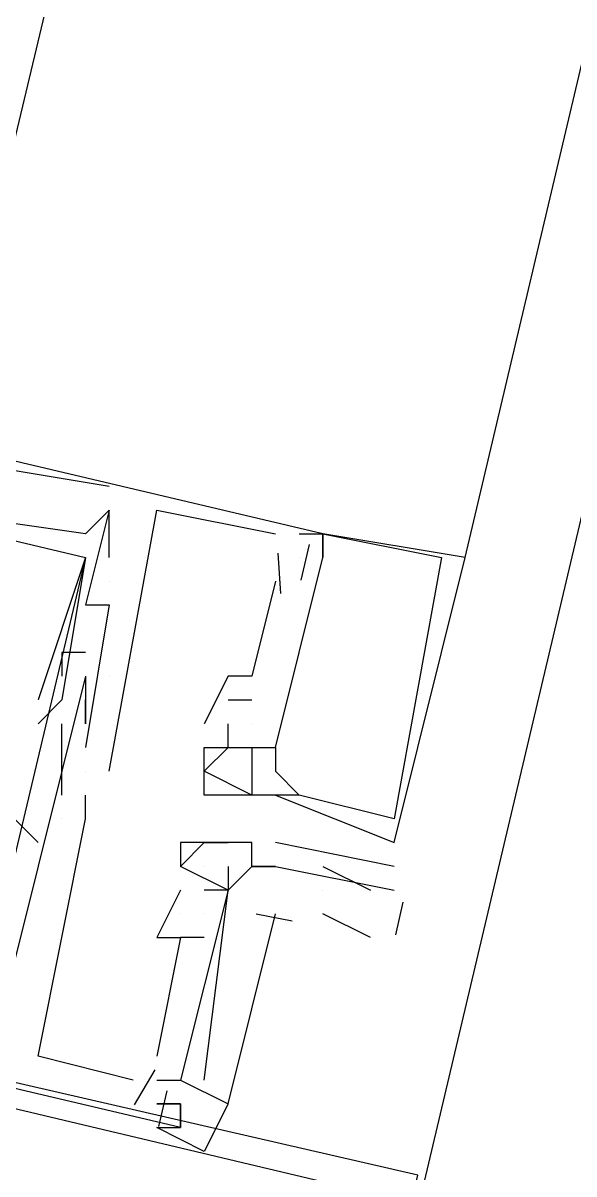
# Model space of a CAD drawing. Header units: feet. Extents: x -84 to 198, y -22 to 181.
# Drawn here: x 118.071 to 118.381, y 76.112 to 76.758 of the extents above; entities that cross this region are included whole.
import ezdxf

# ---------------------------------------------------------------- set-up
doc = ezdxf.new("R2010")
doc.units = ezdxf.units.FT
doc.layers.add('A-LINEA', color=7, linetype='CONTINUOUS')

msp = doc.modelspace()

# ---------------------------------------------------------------- linework, layer by layer
at = {"layer": 'A-LINEA'}
for p, q in [((118.32, 76.4578), (119.96, 83.3911)), ((118.32, 76.4578), (119.96, 83.3911)), ((118.12, 76.4978), (118.12, 76.4978)), ((118.12, 76.4978), (118.12, 76.4978)), ((118.12, 76.4978), (118.12, 76.4978)), ((118.12, 76.4978), (118.12, 76.4978)), ((118.12, 76.4978), (118.12, 76.4978)), ((118.12, 76.4978), (118.12, 76.4978)), ((118.12, 76.4978), (118.12, 76.4978)), ((118.12, 76.4978), (118.12, 76.4978)), ((118.12, 76.4978), (118.12, 76.4978)), ((118.12, 76.4978), (118.12, 76.4978)), ((118.12, 76.4978), (118.12, 76.4978)), ((118.12, 76.4978), (118.12, 76.4978)), ((118.12, 76.4578), (118.12, 76.4844)), ((118.12, 76.4844), (118.12, 76.4844)), ((118.12, 76.4844), (118.12, 76.4844)), ((118.12, 76.4578), (118.12, 76.4844)), ((118.12, 76.4844), (118.12, 76.4844)), ((118.12, 76.4844), (118.12, 76.4844)), ((118.12, 76.4578), (118.12, 76.4844)), ((118.12, 76.4844), (118.12, 76.4844)), ((118.12, 76.4844), (118.12, 76.4844)), ((118.12, 76.4578), (118.12, 76.4844)), ((118.12, 76.4844), (118.12, 76.4844)), ((118.12, 76.4844), (118.12, 76.4844)), ((118.12, 76.4578), (118.12, 76.4844)), ((118.12, 76.4844), (118.12, 76.4844)), ((118.12, 76.4844), (118.12, 76.4844)), ((118.12, 76.4578), (118.12, 76.4844)), ((118.12, 76.4844), (118.12, 76.4844)), ((118.12, 76.4844), (118.12, 76.4844)), ((118.1467, 76.4844), (118.1467, 76.4844)), ((118.1467, 76.4844), (118.1467, 76.4844)), ((118.1467, 76.4844), (118.1467, 76.4844)), ((118.1467, 76.4844), (118.1467, 76.4844)), ((118.1467, 76.4844), (118.1467, 76.4844)), ((118.1467, 76.4844), (118.1467, 76.4844)), ((118.1067, 76.4711), (118.1067, 76.4711)), ((118.1067, 76.4711), (118.1067, 76.4711)), ((118.1067, 76.4711), (118.1067, 76.4711)), ((118.1067, 76.4711), (118.1067, 76.4711)), ((118.1067, 76.4711), (118.1067, 76.4711)), ((118.1067, 76.4711), (118.1067, 76.4711)), ((118.2133, 76.4711), (118.2133, 76.4711)), ((118.2133, 76.4711), (118.2133, 76.4711)), ((118.2133, 76.4711), (118.2133, 76.4711)), ((118.2133, 76.4711), (118.2133, 76.4711)), ((118.2133, 76.4711), (118.2133, 76.4711)), ((118.2133, 76.4711), (118.2133, 76.4711)), ((118.2267, 76.4711), (118.2267, 76.4711)), ((118.2267, 76.4711), (118.2267, 76.4711)), ((118.2267, 76.4711), (118.2267, 76.4711)), ((118.2267, 76.4711), (118.2267, 76.4711)), ((118.2267, 76.4711), (118.2267, 76.4711)), ((118.2267, 76.4711), (118.2267, 76.4711)), ((118.24, 76.4711), (118.24, 76.4711)), ((118.24, 76.4711), (118.24, 76.4711)), ((118.24, 76.4711), (118.24, 76.4711)), ((118.24, 76.4711), (118.24, 76.4711)), ((118.24, 76.4711), (118.24, 76.4711)), ((118.24, 76.4711), (118.24, 76.4711)), ((118.24, 76.4711), (118.24, 76.4711)), ((118.24, 76.4711), (118.24, 76.4711)), ((118.24, 76.4711), (118.24, 76.4711)), ((118.24, 76.4711), (118.24, 76.4711)), ((118.24, 76.4711), (118.24, 76.4711)), ((118.24, 76.4711), (118.24, 76.4711)), ((118.24, 76.4711), (118.24, 76.4711)), ((118.24, 76.4711), (118.24, 76.4711)), ((118.24, 76.4711), (118.24, 76.4711)), ((118.24, 76.4711), (118.24, 76.4711)), ((118.24, 76.4711), (118.24, 76.4711)), ((118.24, 76.4711), (118.24, 76.4711)), ((118.2323, 76.4651), (118.2276, 76.445)), ((118.2323, 76.4651), (118.2276, 76.445)), ((118.2323, 76.4651), (118.2276, 76.445)), ((118.2323, 76.4651), (118.2276, 76.445)), ((118.2323, 76.4651), (118.2276, 76.445)), ((118.2323, 76.4651), (118.2276, 76.445)), ((118.1067, 76.4578), (118.04, 76.1778)), ((118.1067, 76.4578), (118.04, 76.1778)), ((118.1067, 76.4578), (118.04, 76.1778)), ((118.1067, 76.4578), (118.04, 76.1778)), ((118.1067, 76.4578), (118.04, 76.1778)), ((118.1067, 76.4578), (118.04, 76.1778)), ((118.1067, 76.4578), (118.1067, 76.4578)), ((118.1067, 76.4578), (118.1067, 76.4578)), ((118.1067, 76.4578), (118.1067, 76.4578)), ((118.1067, 76.4578), (118.1067, 76.4578)), ((118.1067, 76.4578), (118.1067, 76.4578)), ((118.1067, 76.4578), (118.1067, 76.4578)), ((118.1067, 76.4578), (118.1067, 76.4578)), ((118.1067, 76.4578), (118.1067, 76.4578)), ((118.1067, 76.4578), (118.1067, 76.4578)), ((118.1067, 76.4578), (118.1067, 76.4578)), ((118.1067, 76.4578), (118.1067, 76.4578)), ((118.1067, 76.4578), (118.1067, 76.4578)), ((118.12, 76.4578), (118.12, 76.4578)), ((118.12, 76.4578), (118.12, 76.4578)), ((118.12, 76.4578), (118.12, 76.4578)), ((118.12, 76.4578), (118.12, 76.4578)), ((118.12, 76.4578), (118.12, 76.4578)), ((118.12, 76.4578), (118.12, 76.4578)), ((118.2146, 76.4602), (118.2162, 76.4376)), ((118.2146, 76.4602), (118.2162, 76.4376)), ((118.2146, 76.4602), (118.2162, 76.4376)), ((118.2146, 76.4602), (118.2162, 76.4376)), ((118.2146, 76.4602), (118.2162, 76.4376)), ((118.2146, 76.4602), (118.2162, 76.4376)), ((118.2267, 76.4578), (118.2267, 76.4578)), ((118.2267, 76.4578), (118.2267, 76.4578)), ((118.2267, 76.4578), (118.2267, 76.4578)), ((118.2267, 76.4578), (118.2267, 76.4578)), ((118.2267, 76.4578), (118.2267, 76.4578)), ((118.2267, 76.4578), (118.2267, 76.4578)), ((118.2267, 76.4578), (118.2267, 76.4578)), ((118.2267, 76.4578), (118.2267, 76.4578)), ((118.2267, 76.4578), (118.2267, 76.4578)), ((118.2267, 76.4578), (118.2267, 76.4578)), ((118.2267, 76.4578), (118.2267, 76.4578)), ((118.2267, 76.4578), (118.2267, 76.4578)), ((118.24, 76.4578), (118.24, 76.4578)), ((118.24, 76.4578), (118.24, 76.4578)), ((118.24, 76.4578), (118.24, 76.4578)), ((118.24, 76.4578), (118.24, 76.4578)), ((118.24, 76.4578), (118.24, 76.4578)), ((118.24, 76.4578), (118.24, 76.4578)), ((118.24, 76.4578), (118.24, 76.4578)), ((118.24, 76.4578), (118.24, 76.4578)), ((118.24, 76.4578), (118.24, 76.4578)), ((118.24, 76.4578), (118.24, 76.4578)), ((118.24, 76.4578), (118.24, 76.4578)), ((118.24, 76.4578), (118.24, 76.4578)), ((118.3067, 76.4578), (118.3067, 76.4578)), ((118.3067, 76.4578), (118.3067, 76.4578)), ((118.3067, 76.4578), (118.3067, 76.4578)), ((118.3067, 76.4578), (118.3067, 76.4578)), ((118.3067, 76.4578), (118.3067, 76.4578)), ((118.3067, 76.4578), (118.3067, 76.4578)), ((118.32, 76.4578), (118.32, 76.4578)), ((118.32, 76.4578), (118.32, 76.4578)), ((118.32, 76.4578), (118.32, 76.4578)), ((118.32, 76.4578), (118.32, 76.4578)), ((118.32, 76.4578), (118.32, 76.4578)), ((118.32, 76.4578), (118.32, 76.4578)), ((118.12, 76.4444), (118.12, 76.4444)), ((118.12, 76.4444), (118.12, 76.4444)), ((118.12, 76.4444), (118.12, 76.4444)), ((118.12, 76.4444), (118.12, 76.4444)), ((118.12, 76.4444), (118.12, 76.4444)), ((118.12, 76.4444), (118.12, 76.4444)), ((118.12, 76.4444), (118.12, 76.4444)), ((118.12, 76.4444), (118.12, 76.4444)), ((118.12, 76.4444), (118.12, 76.4444)), ((118.12, 76.4444), (118.12, 76.4444)), ((118.12, 76.4444), (118.12, 76.4444)), ((118.12, 76.4444), (118.12, 76.4444)), ((118.2133, 76.4444), (118.2133, 76.4444)), ((118.2133, 76.4444), (118.2133, 76.4444)), ((118.2133, 76.4444), (118.2133, 76.4444)), ((118.2133, 76.4444), (118.2133, 76.4444)), ((118.2133, 76.4444), (118.2133, 76.4444)), ((118.2133, 76.4444), (118.2133, 76.4444)), ((118.12, 76.4311), (118.1067, 76.3511)), ((118.1067, 76.4311), (118.1067, 76.4311)), ((118.12, 76.4311), (118.1067, 76.3511)), ((118.1067, 76.4311), (118.1067, 76.4311)), ((118.12, 76.4311), (118.1067, 76.3511)), ((118.1067, 76.4311), (118.1067, 76.4311)), ((118.12, 76.4311), (118.1067, 76.3511)), ((118.1067, 76.4311), (118.1067, 76.4311)), ((118.12, 76.4311), (118.1067, 76.3511)), ((118.1067, 76.4311), (118.1067, 76.4311)), ((118.12, 76.4311), (118.1067, 76.3511)), ((118.1067, 76.4311), (118.1067, 76.4311)), ((118.12, 76.4311), (118.12, 76.4311)), ((118.12, 76.4311), (118.12, 76.4311)), ((118.12, 76.4311), (118.12, 76.4311)), ((118.12, 76.4311), (118.12, 76.4311)), ((118.12, 76.4311), (118.12, 76.4311)), ((118.12, 76.4311), (118.12, 76.4311)), ((118.12, 76.4311), (118.12, 76.4311)), ((118.12, 76.4311), (118.12, 76.4311)), ((118.12, 76.4311), (118.12, 76.4311)), ((118.12, 76.4311), (118.12, 76.4311)), ((118.12, 76.4311), (118.12, 76.4311)), ((118.12, 76.4311), (118.12, 76.4311)), ((118.0933, 76.4044), (118.0933, 76.4044)), ((118.0933, 76.4044), (118.0933, 76.4044)), ((118.0933, 76.4044), (118.0933, 76.4044)), ((118.0933, 76.4044), (118.0933, 76.4044)), ((118.0933, 76.4044), (118.0933, 76.4044)), ((118.0933, 76.4044), (118.0933, 76.4044)), ((118.1067, 76.4044), (118.1067, 76.4044)), ((118.1067, 76.4044), (118.1067, 76.4044)), ((118.1067, 76.4044), (118.1067, 76.4044)), ((118.1067, 76.4044), (118.1067, 76.4044)), ((118.1067, 76.4044), (118.1067, 76.4044)), ((118.1067, 76.4044), (118.1067, 76.4044)), ((118.0933, 76.3911), (118.0933, 76.3911)), ((118.0933, 76.3911), (118.0933, 76.3911)), ((118.0933, 76.3911), (118.0933, 76.3911)), ((118.0933, 76.3911), (118.0933, 76.3911)), ((118.0933, 76.3911), (118.0933, 76.3911)), ((118.0933, 76.3911), (118.0933, 76.3911)), ((118.1067, 76.3911), (118.1067, 76.3911)), ((118.1067, 76.3911), (118.1067, 76.3911)), ((118.1067, 76.3911), (118.1067, 76.3911)), ((118.1067, 76.3911), (118.1067, 76.3911)), ((118.1067, 76.3911), (118.1067, 76.3911)), ((118.1067, 76.3911), (118.1067, 76.3911)), ((118.1067, 76.3911), (118.1067, 76.3911)), ((118.1067, 76.3911), (118.1067, 76.3911)), ((118.1067, 76.3911), (118.1067, 76.3911)), ((118.1067, 76.3911), (118.1067, 76.3911)), ((118.1067, 76.3911), (118.1067, 76.3911)), ((118.1067, 76.3911), (118.1067, 76.3911)), ((118.1067, 76.3911), (118.1067, 76.3911)), ((118.1067, 76.3911), (118.1067, 76.3911)), ((118.1067, 76.3911), (118.1067, 76.3911)), ((118.1067, 76.3911), (118.1067, 76.3911)), ((118.1067, 76.3911), (118.1067, 76.3911)), ((118.1067, 76.3911), (118.1067, 76.3911)), ((118.12, 76.3911), (118.12, 76.3911)), ((118.12, 76.3911), (118.12, 76.3911)), ((118.12, 76.3911), (118.12, 76.3911)), ((118.12, 76.3911), (118.12, 76.3911)), ((118.12, 76.3911), (118.12, 76.3911)), ((118.12, 76.3911), (118.12, 76.3911)), ((118.12, 76.3911), (118.12, 76.3911)), ((118.12, 76.3911), (118.12, 76.3911)), ((118.12, 76.3911), (118.12, 76.3911)), ((118.12, 76.3911), (118.12, 76.3911)), ((118.12, 76.3911), (118.12, 76.3911)), ((118.12, 76.3911), (118.12, 76.3911)), ((118.1867, 76.3911), (118.1867, 76.3911)), ((118.1867, 76.3911), (118.1867, 76.3911)), ((118.1867, 76.3911), (118.1867, 76.3911)), ((118.1867, 76.3911), (118.1867, 76.3911)), ((118.1867, 76.3911), (118.1867, 76.3911)), ((118.1867, 76.3911), (118.1867, 76.3911)), ((118.2, 76.3911), (118.2, 76.3911)), ((118.2, 76.3911), (118.2, 76.3911)), ((118.2, 76.3911), (118.2, 76.3911)), ((118.2, 76.3911), (118.2, 76.3911)), ((118.2, 76.3911), (118.2, 76.3911)), ((118.2, 76.3911), (118.2, 76.3911)), ((118.08, 76.3778), (118.08, 76.3778)), ((118.08, 76.3778), (118.08, 76.3778)), ((118.08, 76.3778), (118.08, 76.3778)), ((118.08, 76.3778), (118.08, 76.3778)), ((118.08, 76.3778), (118.08, 76.3778)), ((118.08, 76.3778), (118.08, 76.3778)), ((118.0933, 76.3778), (118.0933, 76.3778)), ((118.0933, 76.3778), (118.0933, 76.3778)), ((118.0933, 76.3778), (118.0933, 76.3778)), ((118.0933, 76.3778), (118.0933, 76.3778)), ((118.0933, 76.3778), (118.0933, 76.3778)), ((118.0933, 76.3778), (118.0933, 76.3778)), ((118.1067, 76.3778), (118.1067, 76.3778)), ((118.1067, 76.3778), (118.1067, 76.3778)), ((118.1067, 76.3778), (118.1067, 76.3778)), ((118.1067, 76.3778), (118.1067, 76.3778)), ((118.1067, 76.3778), (118.1067, 76.3778)), ((118.1067, 76.3778), (118.1067, 76.3778)), ((118.1867, 76.3778), (118.2, 76.3778)), ((118.1867, 76.3778), (118.1867, 76.3778)), ((118.1867, 76.3778), (118.2, 76.3778)), ((118.1867, 76.3778), (118.1867, 76.3778)), ((118.1867, 76.3778), (118.2, 76.3778)), ((118.1867, 76.3778), (118.1867, 76.3778)), ((118.1867, 76.3778), (118.2, 76.3778)), ((118.1867, 76.3778), (118.1867, 76.3778)), ((118.1867, 76.3778), (118.2, 76.3778)), ((118.1867, 76.3778), (118.1867, 76.3778)), ((118.1867, 76.3778), (118.2, 76.3778)), ((118.1867, 76.3778), (118.1867, 76.3778)), ((118.2, 76.3778), (118.2, 76.3778)), ((118.2, 76.3778), (118.2, 76.3778)), ((118.2, 76.3778), (118.2, 76.3778)), ((118.2, 76.3778), (118.2, 76.3778)), ((118.2, 76.3778), (118.2, 76.3778)), ((118.2, 76.3778), (118.2, 76.3778)), ((118.08, 76.3644), (118.08, 76.3644)), ((118.08, 76.3644), (118.08, 76.3644)), ((118.08, 76.3644), (118.08, 76.3644)), ((118.08, 76.3644), (118.08, 76.3644)), ((118.08, 76.3644), (118.08, 76.3644)), ((118.08, 76.3644), (118.08, 76.3644)), ((118.0933, 76.3244), (118.0933, 76.3644)), ((118.0933, 76.3644), (118.0933, 76.3644)), ((118.0933, 76.3244), (118.0933, 76.3644)), ((118.0933, 76.3644), (118.0933, 76.3644)), ((118.0933, 76.3244), (118.0933, 76.3644)), ((118.0933, 76.3644), (118.0933, 76.3644)), ((118.0933, 76.3244), (118.0933, 76.3644)), ((118.0933, 76.3644), (118.0933, 76.3644)), ((118.0933, 76.3244), (118.0933, 76.3644)), ((118.0933, 76.3644), (118.0933, 76.3644)), ((118.0933, 76.3244), (118.0933, 76.3644)), ((118.0933, 76.3644), (118.0933, 76.3644)), ((118.1067, 76.3644), (118.1067, 76.3644)), ((118.1067, 76.3644), (118.1067, 76.3644)), ((118.1067, 76.3644), (118.1067, 76.3644)), ((118.1067, 76.3644), (118.1067, 76.3644)), ((118.1067, 76.3644), (118.1067, 76.3644)), ((118.1067, 76.3644), (118.1067, 76.3644)), ((118.1067, 76.3644), (118.1067, 76.3644)), ((118.1067, 76.3644), (118.1067, 76.3644)), ((118.1067, 76.3644), (118.1067, 76.3644)), ((118.1067, 76.3644), (118.1067, 76.3644)), ((118.1067, 76.3644), (118.1067, 76.3644)), ((118.1067, 76.3644), (118.1067, 76.3644)), ((118.1733, 76.3644), (118.1733, 76.3644)), ((118.1733, 76.3644), (118.1733, 76.3644)), ((118.1733, 76.3644), (118.1733, 76.3644)), ((118.1733, 76.3644), (118.1733, 76.3644)), ((118.1733, 76.3644), (118.1733, 76.3644)), ((118.1733, 76.3644), (118.1733, 76.3644)), ((118.1867, 76.3644), (118.1867, 76.3644)), ((118.1867, 76.3644), (118.1867, 76.3644)), ((118.1867, 76.3644), (118.1867, 76.3644)), ((118.1867, 76.3644), (118.1867, 76.3644)), ((118.1867, 76.3644), (118.1867, 76.3644)), ((118.1867, 76.3644), (118.1867, 76.3644)), ((118.2, 76.3644), (118.2, 76.3644)), ((118.2, 76.3644), (118.2, 76.3644)), ((118.2, 76.3644), (118.2, 76.3644)), ((118.2, 76.3644), (118.2, 76.3644)), ((118.2, 76.3644), (118.2, 76.3644)), ((118.2, 76.3644), (118.2, 76.3644)), ((118.2, 76.3644), (118.2, 76.3644)), ((118.2, 76.3644), (118.2, 76.3644)), ((118.2, 76.3644), (118.2, 76.3644)), ((118.2, 76.3644), (118.2, 76.3644)), ((118.2, 76.3644), (118.2, 76.3644)), ((118.2, 76.3644), (118.2, 76.3644)), ((118.1067, 76.3511), (118.1067, 76.3511)), ((118.1067, 76.3511), (118.1067, 76.3511)), ((118.1067, 76.3511), (118.1067, 76.3511)), ((118.1067, 76.3511), (118.1067, 76.3511)), ((118.1067, 76.3511), (118.1067, 76.3511)), ((118.1067, 76.3511), (118.1067, 76.3511)), ((118.1733, 76.3511), (118.1733, 76.3511)), ((118.1733, 76.3511), (118.1733, 76.3511)), ((118.1733, 76.3511), (118.1733, 76.3511)), ((118.1733, 76.3511), (118.1733, 76.3511)), ((118.1733, 76.3511), (118.1733, 76.3511)), ((118.1733, 76.3511), (118.1733, 76.3511)), ((118.1733, 76.3511), (118.1733, 76.3511)), ((118.1733, 76.3511), (118.1733, 76.3511)), ((118.1733, 76.3511), (118.1733, 76.3511)), ((118.1733, 76.3511), (118.1733, 76.3511)), ((118.1733, 76.3511), (118.1733, 76.3511)), ((118.1733, 76.3511), (118.1733, 76.3511)), ((118.1867, 76.3511), (118.1867, 76.3511)), ((118.1867, 76.3511), (118.1867, 76.3511)), ((118.1867, 76.3511), (118.1867, 76.3511)), ((118.1867, 76.3511), (118.1867, 76.3511)), ((118.1867, 76.3511), (118.1867, 76.3511)), ((118.1867, 76.3511), (118.1867, 76.3511)), ((118.1867, 76.3511), (118.1867, 76.3511)), ((118.1867, 76.3511), (118.1867, 76.3511)), ((118.1867, 76.3511), (118.1867, 76.3511)), ((118.1867, 76.3511), (118.1867, 76.3511)), ((118.1867, 76.3511), (118.1867, 76.3511)), ((118.1867, 76.3511), (118.1867, 76.3511)), ((118.1867, 76.3511), (118.1867, 76.3511)), ((118.1867, 76.3511), (118.1867, 76.3511)), ((118.1867, 76.3511), (118.1867, 76.3511)), ((118.1867, 76.3511), (118.1867, 76.3511)), ((118.1867, 76.3511), (118.1867, 76.3511)), ((118.1867, 76.3511), (118.1867, 76.3511)), ((118.2, 76.3511), (118.2, 76.3511)), ((118.2, 76.3511), (118.2, 76.3511)), ((118.2, 76.3511), (118.2, 76.3511)), ((118.2, 76.3511), (118.2, 76.3511)), ((118.2, 76.3511), (118.2, 76.3511)), ((118.2, 76.3511), (118.2, 76.3511)), ((118.2, 76.3511), (118.2, 76.3511)), ((118.2, 76.3511), (118.2, 76.3511)), ((118.2, 76.3511), (118.2, 76.3511)), ((118.2, 76.3511), (118.2, 76.3511)), ((118.2, 76.3511), (118.2, 76.3511)), ((118.2, 76.3511), (118.2, 76.3511)), ((118.2, 76.3511), (118.2, 76.3511)), ((118.2, 76.3511), (118.2, 76.3511)), ((118.2, 76.3511), (118.2, 76.3511)), ((118.2, 76.3511), (118.2, 76.3511)), ((118.2, 76.3511), (118.2, 76.3511)), ((118.2, 76.3511), (118.2, 76.3511)), ((118.2133, 76.3511), (118.2133, 76.3511)), ((118.2133, 76.3511), (118.2133, 76.3511)), ((118.2133, 76.3511), (118.2133, 76.3511)), ((118.2133, 76.3511), (118.2133, 76.3511)), ((118.2133, 76.3511), (118.2133, 76.3511)), ((118.2133, 76.3511), (118.2133, 76.3511)), ((118.2133, 76.3511), (118.2133, 76.3511)), ((118.2133, 76.3511), (118.2133, 76.3511)), ((118.2133, 76.3511), (118.2133, 76.3511)), ((118.2133, 76.3511), (118.2133, 76.3511)), ((118.2133, 76.3511), (118.2133, 76.3511)), ((118.2133, 76.3511), (118.2133, 76.3511)), ((118.1067, 76.3378), (118.1067, 76.3378)), ((118.1067, 76.3378), (118.1067, 76.3378)), ((118.1067, 76.3378), (118.1067, 76.3378)), ((118.1067, 76.3378), (118.1067, 76.3378)), ((118.1067, 76.3378), (118.1067, 76.3378)), ((118.1067, 76.3378), (118.1067, 76.3378)), ((118.1067, 76.3378), (118.1067, 76.3378)), ((118.1067, 76.3378), (118.1067, 76.3378)), ((118.1067, 76.3378), (118.1067, 76.3378)), ((118.1067, 76.3378), (118.1067, 76.3378)), ((118.1067, 76.3378), (118.1067, 76.3378)), ((118.1067, 76.3378), (118.1067, 76.3378)), ((118.12, 76.3378), (118.12, 76.3378)), ((118.12, 76.3378), (118.12, 76.3378)), ((118.12, 76.3378), (118.12, 76.3378)), ((118.12, 76.3378), (118.12, 76.3378)), ((118.12, 76.3378), (118.12, 76.3378)), ((118.12, 76.3378), (118.12, 76.3378)), ((118.1733, 76.3378), (118.1733, 76.3378)), ((118.1733, 76.3378), (118.1733, 76.3378)), ((118.1733, 76.3378), (118.1733, 76.3378)), ((118.1733, 76.3378), (118.1733, 76.3378)), ((118.1733, 76.3378), (118.1733, 76.3378)), ((118.1733, 76.3378), (118.1733, 76.3378)), ((118.2133, 76.3378), (118.2133, 76.3378)), ((118.2133, 76.3378), (118.2133, 76.3378)), ((118.2133, 76.3378), (118.2133, 76.3378)), ((118.2133, 76.3378), (118.2133, 76.3378)), ((118.2133, 76.3378), (118.2133, 76.3378)), ((118.2133, 76.3378), (118.2133, 76.3378)), ((118.0933, 76.3244), (118.0933, 76.3244)), ((118.0933, 76.3244), (118.0933, 76.3244)), ((118.0933, 76.3244), (118.0933, 76.3244)), ((118.0933, 76.3244), (118.0933, 76.3244)), ((118.0933, 76.3244), (118.0933, 76.3244)), ((118.0933, 76.3244), (118.0933, 76.3244)), ((118.1067, 76.3244), (118.1067, 76.3244)), ((118.1067, 76.3244), (118.1067, 76.3244)), ((118.1067, 76.3244), (118.1067, 76.3244)), ((118.1067, 76.3244), (118.1067, 76.3244)), ((118.1067, 76.3244), (118.1067, 76.3244)), ((118.1067, 76.3244), (118.1067, 76.3244)), ((118.1733, 76.3244), (118.1733, 76.3244)), ((118.1733, 76.3244), (118.1733, 76.3244)), ((118.1733, 76.3244), (118.1733, 76.3244)), ((118.1733, 76.3244), (118.1733, 76.3244)), ((118.1733, 76.3244), (118.1733, 76.3244)), ((118.1733, 76.3244), (118.1733, 76.3244)), ((118.1867, 76.3244), (118.1867, 76.3244)), ((118.1867, 76.3244), (118.1867, 76.3244)), ((118.1867, 76.3244), (118.1867, 76.3244)), ((118.1867, 76.3244), (118.1867, 76.3244)), ((118.1867, 76.3244), (118.1867, 76.3244)), ((118.1867, 76.3244), (118.1867, 76.3244)), ((118.2, 76.3244), (118.2, 76.3244)), ((118.2, 76.3244), (118.2, 76.3244)), ((118.2, 76.3244), (118.2, 76.3244)), ((118.2, 76.3244), (118.2, 76.3244)), ((118.2, 76.3244), (118.2, 76.3244)), ((118.2, 76.3244), (118.2, 76.3244)), ((118.2, 76.3244), (118.2, 76.3244)), ((118.2, 76.3244), (118.2, 76.3244)), ((118.2, 76.3244), (118.2, 76.3244)), ((118.2, 76.3244), (118.2, 76.3244)), ((118.2, 76.3244), (118.2, 76.3244)), ((118.2, 76.3244), (118.2, 76.3244)), ((118.2, 76.3244), (118.2, 76.3244)), ((118.2, 76.3244), (118.2, 76.3244)), ((118.2, 76.3244), (118.2, 76.3244)), ((118.2, 76.3244), (118.2, 76.3244)), ((118.2, 76.3244), (118.2, 76.3244)), ((118.2, 76.3244), (118.2, 76.3244)), ((118.2133, 76.3244), (118.2133, 76.3244)), ((118.2133, 76.3244), (118.2133, 76.3244)), ((118.2133, 76.3244), (118.2133, 76.3244)), ((118.2133, 76.3244), (118.2133, 76.3244)), ((118.2133, 76.3244), (118.2133, 76.3244)), ((118.2133, 76.3244), (118.2133, 76.3244)), ((118.2133, 76.3244), (118.2133, 76.3244)), ((118.2133, 76.3244), (118.2133, 76.3244)), ((118.2133, 76.3244), (118.2133, 76.3244)), ((118.2133, 76.3244), (118.2133, 76.3244)), ((118.2133, 76.3244), (118.2133, 76.3244)), ((118.2133, 76.3244), (118.2133, 76.3244)), ((118.2133, 76.3244), (118.2133, 76.3244)), ((118.2133, 76.3244), (118.2133, 76.3244)), ((118.2133, 76.3244), (118.2133, 76.3244)), ((118.2133, 76.3244), (118.2133, 76.3244)), ((118.2133, 76.3244), (118.2133, 76.3244)), ((118.2133, 76.3244), (118.2133, 76.3244)), ((118.2267, 76.3244), (118.2267, 76.3244)), ((118.2267, 76.3244), (118.2267, 76.3244)), ((118.2267, 76.3244), (118.2267, 76.3244)), ((118.2267, 76.3244), (118.2267, 76.3244)), ((118.2267, 76.3244), (118.2267, 76.3244)), ((118.2267, 76.3244), (118.2267, 76.3244)), ((118.2267, 76.3244), (118.2267, 76.3244)), ((118.2267, 76.3244), (118.2267, 76.3244)), ((118.2267, 76.3244), (118.2267, 76.3244)), ((118.2267, 76.3244), (118.2267, 76.3244)), ((118.2267, 76.3244), (118.2267, 76.3244)), ((118.2267, 76.3244), (118.2267, 76.3244)), ((118.0933, 76.3111), (118.0933, 76.3111)), ((118.0933, 76.3111), (118.0933, 76.3111)), ((118.0933, 76.3111), (118.0933, 76.3111)), ((118.0933, 76.3111), (118.0933, 76.3111)), ((118.0933, 76.3111), (118.0933, 76.3111)), ((118.0933, 76.3111), (118.0933, 76.3111)), ((118.0933, 76.3111), (118.0933, 76.3111)), ((118.0933, 76.3111), (118.0933, 76.3111)), ((118.0933, 76.3111), (118.0933, 76.3111)), ((118.0933, 76.3111), (118.0933, 76.3111)), ((118.0933, 76.3111), (118.0933, 76.3111)), ((118.0933, 76.3111), (118.0933, 76.3111)), ((118.1067, 76.3111), (118.1067, 76.3111)), ((118.1067, 76.3111), (118.1067, 76.3111)), ((118.1067, 76.3111), (118.1067, 76.3111)), ((118.1067, 76.3111), (118.1067, 76.3111)), ((118.1067, 76.3111), (118.1067, 76.3111)), ((118.1067, 76.3111), (118.1067, 76.3111)), ((118.1067, 76.3111), (118.1067, 76.3111)), ((118.1067, 76.3111), (118.1067, 76.3111)), ((118.1067, 76.3111), (118.1067, 76.3111)), ((118.1067, 76.3111), (118.1067, 76.3111)), ((118.1067, 76.3111), (118.1067, 76.3111)), ((118.1067, 76.3111), (118.1067, 76.3111)), ((118.1067, 76.3111), (118.1067, 76.3111)), ((118.1067, 76.3111), (118.1067, 76.3111)), ((118.1067, 76.3111), (118.1067, 76.3111)), ((118.1067, 76.3111), (118.1067, 76.3111)), ((118.1067, 76.3111), (118.1067, 76.3111)), ((118.1067, 76.3111), (118.1067, 76.3111)), ((118.28, 76.3111), (118.28, 76.3111)), ((118.28, 76.3111), (118.28, 76.3111)), ((118.28, 76.3111), (118.28, 76.3111)), ((118.28, 76.3111), (118.28, 76.3111)), ((118.28, 76.3111), (118.28, 76.3111)), ((118.28, 76.3111), (118.28, 76.3111)), ((118.08, 76.2978), (118.08, 76.2978)), ((118.08, 76.2978), (118.08, 76.2978)), ((118.08, 76.2978), (118.08, 76.2978)), ((118.08, 76.2978), (118.08, 76.2978)), ((118.08, 76.2978), (118.08, 76.2978)), ((118.08, 76.2978), (118.08, 76.2978)), ((118.16, 76.2978), (118.16, 76.2978)), ((118.16, 76.2978), (118.16, 76.2978)), ((118.1733, 76.2978), (118.1733, 76.2978)), ((118.1733, 76.2978), (118.1733, 76.2978)), ((118.1733, 76.2978), (118.1733, 76.2978)), ((118.1733, 76.2978), (118.1733, 76.2978)), ((118.1867, 76.2978), (118.1867, 76.2978)), ((118.1867, 76.2978), (118.1867, 76.2978)), ((118.1867, 76.2978), (118.1867, 76.2978)), ((118.1867, 76.2978), (118.1867, 76.2978)), ((118.2, 76.2978), (118.2, 76.2978)), ((118.2, 76.2978), (118.2, 76.2978)), ((118.28, 76.2844), (118.2133, 76.2978)), ((118.2133, 76.2978), (118.2133, 76.2978)), ((118.28, 76.2844), (118.2133, 76.2978)), ((118.2133, 76.2978), (118.2133, 76.2978)), ((118.28, 76.2978), (118.28, 76.2978)), ((118.28, 76.2978), (118.28, 76.2978)), ((118.28, 76.2978), (118.28, 76.2978)), ((118.28, 76.2978), (118.28, 76.2978)), ((118.28, 76.2978), (118.28, 76.2978)), ((118.28, 76.2978), (118.28, 76.2978)), ((118.1867, 76.2711), (118.16, 76.2844)), ((118.16, 76.2844), (118.16, 76.2844)), ((118.16, 76.2844), (118.16, 76.2844)), ((118.1867, 76.2711), (118.16, 76.2844)), ((118.16, 76.2844), (118.16, 76.2844)), ((118.16, 76.2844), (118.16, 76.2844)), ((118.1733, 76.2844), (118.1733, 76.2844)), ((118.1733, 76.2844), (118.1733, 76.2844)), ((118.1867, 76.2844), (118.1867, 76.2711)), ((118.1867, 76.2844), (118.1867, 76.2844)), ((118.1867, 76.2844), (118.1867, 76.2711)), ((118.1867, 76.2844), (118.1867, 76.2844)), ((118.2, 76.2844), (118.2, 76.2844)), ((118.2, 76.2844), (118.2, 76.2844)), ((118.2, 76.2844), (118.2, 76.2844)), ((118.2, 76.2844), (118.2, 76.2844)), ((118.2, 76.2844), (118.2, 76.2844)), ((118.2, 76.2844), (118.2, 76.2844)), ((118.2133, 76.2844), (118.2133, 76.2844)), ((118.2133, 76.2844), (118.2133, 76.2844)), ((118.2133, 76.2844), (118.2133, 76.2844)), ((118.2133, 76.2844), (118.2133, 76.2844)), ((118.24, 76.2844), (118.2667, 76.2711)), ((118.24, 76.2844), (118.2667, 76.2711)), ((118.28, 76.2844), (118.28, 76.2844)), ((118.28, 76.2844), (118.28, 76.2844)), ((118.16, 76.2711), (118.1467, 76.2444)), ((118.16, 76.2711), (118.1467, 76.2444)), ((118.16, 76.2711), (118.1467, 76.2444)), ((118.16, 76.2711), (118.1467, 76.2444)), ((118.16, 76.2711), (118.1467, 76.2444)), ((118.16, 76.2711), (118.1467, 76.2444)), ((118.16, 76.2711), (118.16, 76.2711)), ((118.16, 76.2711), (118.16, 76.2711)), ((118.16, 76.2711), (118.16, 76.2711)), ((118.16, 76.2711), (118.16, 76.2711)), ((118.16, 76.2711), (118.16, 76.2711)), ((118.16, 76.2711), (118.16, 76.2711)), ((118.16, 76.2711), (118.16, 76.2711)), ((118.16, 76.2711), (118.16, 76.2711)), ((118.1733, 76.2711), (118.1733, 76.2711)), ((118.1733, 76.2711), (118.1733, 76.2711)), ((118.1733, 76.2711), (118.1733, 76.2711)), ((118.1733, 76.2711), (118.1733, 76.2711)), ((118.1733, 76.2711), (118.1733, 76.2711)), ((118.1733, 76.2711), (118.1733, 76.2711)), ((118.1733, 76.2711), (118.1733, 76.2711)), ((118.1733, 76.2711), (118.1733, 76.2711)), ((118.1733, 76.2711), (118.1733, 76.2711)), ((118.1733, 76.2711), (118.1733, 76.2711)), ((118.1867, 76.2711), (118.1867, 76.2711)), ((118.1867, 76.2711), (118.1867, 76.2711)), ((118.1867, 76.2711), (118.1867, 76.2711)), ((118.1867, 76.2711), (118.1867, 76.2711)), ((118.1867, 76.2711), (118.1867, 76.2711)), ((118.1867, 76.2711), (118.1867, 76.2711)), ((118.1867, 76.2711), (118.1867, 76.2711)), ((118.1867, 76.2711), (118.1867, 76.2711)), ((118.1867, 76.2711), (118.1867, 76.2711)), ((118.1867, 76.2711), (118.1867, 76.2711)), ((118.24, 76.2711), (118.24, 76.2711)), ((118.24, 76.2711), (118.24, 76.2711)), ((118.28, 76.2711), (118.28, 76.2711)), ((118.28, 76.2711), (118.28, 76.2711)), ((118.285, 76.2643), (118.2807, 76.246)), ((118.285, 76.2643), (118.2807, 76.246)), ((118.16, 76.2578), (118.16, 76.2578)), ((118.16, 76.2578), (118.16, 76.2578)), ((118.16, 76.2578), (118.16, 76.2578)), ((118.16, 76.2578), (118.16, 76.2578)), ((118.16, 76.2578), (118.16, 76.2578)), ((118.16, 76.2578), (118.16, 76.2578)), ((118.16, 76.2578), (118.16, 76.2578)), ((118.16, 76.2578), (118.16, 76.2578)), ((118.16, 76.2578), (118.16, 76.2578)), ((118.16, 76.2578), (118.16, 76.2578)), ((118.16, 76.2578), (118.16, 76.2578)), ((118.16, 76.2578), (118.16, 76.2578)), ((118.1733, 76.2578), (118.1733, 76.2578)), ((118.1733, 76.2578), (118.1733, 76.2578)), ((118.1733, 76.2578), (118.1733, 76.2578)), ((118.1733, 76.2578), (118.1733, 76.2578)), ((118.1733, 76.2578), (118.1733, 76.2578)), ((118.1733, 76.2578), (118.1733, 76.2578)), ((118.1733, 76.2578), (118.1733, 76.2578)), ((118.1733, 76.2578), (118.1733, 76.2578)), ((118.1733, 76.2578), (118.1733, 76.2578)), ((118.1733, 76.2578), (118.1733, 76.2578)), ((118.1733, 76.2578), (118.1733, 76.2578)), ((118.1733, 76.2578), (118.1733, 76.2578)), ((118.2228, 76.2536), (118.2025, 76.2575)), ((118.2228, 76.2536), (118.2025, 76.2575)), ((118.2228, 76.2536), (118.2025, 76.2575)), ((118.2228, 76.2536), (118.2025, 76.2575)), ((118.2228, 76.2536), (118.2025, 76.2575)), ((118.2228, 76.2536), (118.2025, 76.2575)), ((118.2667, 76.2444), (118.24, 76.2578)), ((118.2667, 76.2444), (118.24, 76.2578)), ((118.1467, 76.2444), (118.1467, 76.2444)), ((118.1467, 76.2444), (118.1467, 76.2444)), ((118.1467, 76.2444), (118.1467, 76.2444)), ((118.1467, 76.2444), (118.1467, 76.2444)), ((118.1467, 76.2444), (118.1467, 76.2444)), ((118.1467, 76.2444), (118.1467, 76.2444)), ((118.1733, 76.2444), (118.16, 76.2444)), ((118.16, 76.2444), (118.16, 76.2444)), ((118.16, 76.2444), (118.16, 76.2444)), ((118.1733, 76.2444), (118.16, 76.2444)), ((118.16, 76.2444), (118.16, 76.2444)), ((118.16, 76.2444), (118.16, 76.2444)), ((118.1733, 76.2444), (118.16, 76.2444)), ((118.16, 76.2444), (118.16, 76.2444)), ((118.16, 76.2444), (118.16, 76.2444)), ((118.1733, 76.2444), (118.16, 76.2444)), ((118.16, 76.2444), (118.16, 76.2444)), ((118.16, 76.2444), (118.16, 76.2444)), ((118.1733, 76.2444), (118.16, 76.2444)), ((118.16, 76.2444), (118.16, 76.2444)), ((118.16, 76.2444), (118.16, 76.2444)), ((118.1733, 76.2444), (118.16, 76.2444)), ((118.16, 76.2444), (118.16, 76.2444)), ((118.16, 76.2444), (118.16, 76.2444)), ((118.1733, 76.2444), (118.1733, 76.2444)), ((118.1733, 76.2444), (118.1733, 76.2444)), ((118.1733, 76.2444), (118.1733, 76.2444)), ((118.1733, 76.2444), (118.1733, 76.2444)), ((118.1733, 76.2444), (118.1733, 76.2444)), ((118.1733, 76.2444), (118.1733, 76.2444)), ((118.08, 76.1778), (118.08, 76.1778)), ((118.08, 76.1778), (118.08, 76.1778)), ((118.08, 76.1778), (118.08, 76.1778)), ((118.08, 76.1778), (118.08, 76.1778)), ((118.08, 76.1778), (118.08, 76.1778)), ((118.08, 76.1778), (118.08, 76.1778)), ((118.1467, 76.1778), (118.1467, 76.1778)), ((118.1467, 76.1778), (118.1467, 76.1778)), ((118.1467, 76.1778), (118.1467, 76.1778)), ((118.1467, 76.1778), (118.1467, 76.1778)), ((118.1467, 76.1778), (118.1467, 76.1778)), ((118.1467, 76.1778), (118.1467, 76.1778)), ((118.1455, 76.1702), (118.1339, 76.1506)), ((118.1455, 76.1702), (118.1339, 76.1506)), ((118.1455, 76.1702), (118.1339, 76.1506)), ((118.1455, 76.1702), (118.1339, 76.1506)), ((118.1455, 76.1702), (118.1339, 76.1506)), ((118.1455, 76.1702), (118.1339, 76.1506)), ((118.1333, 76.1644), (118.1333, 76.1644)), ((118.1333, 76.1644), (118.1333, 76.1644)), ((118.1333, 76.1644), (118.1333, 76.1644)), ((118.1333, 76.1644), (118.1333, 76.1644)), ((118.1333, 76.1644), (118.1333, 76.1644)), ((118.1333, 76.1644), (118.1333, 76.1644)), ((118.1467, 76.1644), (118.16, 76.1644)), ((118.1467, 76.1644), (118.16, 76.1644)), ((118.16, 76.1644), (118.16, 76.1644)), ((118.16, 76.1644), (118.16, 76.1644)), ((118.16, 76.1644), (118.16, 76.1644)), ((118.16, 76.1644), (118.16, 76.1644)), ((118.16, 76.1644), (118.16, 76.1644)), ((118.16, 76.1644), (118.16, 76.1644)), ((118.16, 76.1644), (118.16, 76.1644)), ((118.16, 76.1644), (118.16, 76.1644)), ((118.16, 76.1644), (118.16, 76.1644)), ((118.16, 76.1644), (118.16, 76.1644)), ((118.16, 76.1644), (118.16, 76.1644)), ((118.16, 76.1644), (118.16, 76.1644)), ((118.1733, 76.1644), (118.1733, 76.1644)), ((118.1733, 76.1644), (118.1733, 76.1644)), ((118.1733, 76.1644), (118.1733, 76.1644)), ((118.1733, 76.1644), (118.1733, 76.1644)), ((118.1733, 76.1644), (118.1733, 76.1644)), ((118.1733, 76.1644), (118.1733, 76.1644)), ((118.1523, 76.1584), (118.1476, 76.1384)), ((118.1523, 76.1584), (118.1476, 76.1384)), ((118.1523, 76.1584), (118.1476, 76.1384)), ((118.1523, 76.1584), (118.1476, 76.1384)), ((118.1523, 76.1584), (118.1476, 76.1384)), ((118.1523, 76.1584), (118.1476, 76.1384)), ((118.1467, 76.1511), (118.1467, 76.1511)), ((118.1467, 76.1511), (118.1467, 76.1511)), ((118.1467, 76.1511), (118.1467, 76.1511)), ((118.1467, 76.1511), (118.1467, 76.1511)), ((118.1467, 76.1511), (118.1467, 76.1511)), ((118.1467, 76.1511), (118.1467, 76.1511)), ((118.16, 76.1511), (118.16, 76.1511)), ((118.16, 76.1511), (118.16, 76.1511)), ((118.16, 76.1511), (118.16, 76.1511)), ((118.16, 76.1511), (118.16, 76.1511)), ((118.16, 76.1511), (118.16, 76.1511)), ((118.16, 76.1511), (118.16, 76.1511)), ((118.16, 76.1511), (118.16, 76.1511)), ((118.16, 76.1511), (118.16, 76.1511)), ((118.16, 76.1511), (118.16, 76.1511)), ((118.16, 76.1511), (118.16, 76.1511)), ((118.16, 76.1378), (118.16, 76.1378)), ((118.16, 76.1378), (118.16, 76.1378)), ((118.16, 76.1378), (118.16, 76.1378)), ((118.16, 76.1378), (118.16, 76.1378)), ((118.16, 76.1378), (118.16, 76.1378)), ((118.16, 76.1378), (118.16, 76.1378))]:
    msp.add_line(p, q, dxfattribs=at)
for points in [[(117.0933, 59.0178), (114.4, 59.6578), (118.2, 75.6978), (122, 91.7511), (124.68, 91.1111)], [(117.0933, 59.0178), (114.4, 59.6578), (118.2, 75.6978), (122, 91.7511), (124.68, 91.1111)], [(118.0267, 76.5244), (118.4533, 78.3111), (118.8267, 79.8844)], [(118.0267, 76.5244), (118.4533, 78.3111), (118.8267, 79.8844)], [(118.2267, 76.4711), (118.24, 76.4711), (117.56, 76.6311), (117.52, 76.4844)], [(118.2267, 76.4711), (118.24, 76.4711), (117.56, 76.6311), (117.52, 76.4844)], [(118.2267, 76.4711), (118.24, 76.4711), (117.56, 76.6311), (117.52, 76.4844)], [(118.2267, 76.4711), (118.24, 76.4711), (117.56, 76.6311), (117.52, 76.4844)], [(118.2267, 76.4711), (118.24, 76.4711), (117.56, 76.6311), (117.52, 76.4844)], [(118.2267, 76.4711), (118.24, 76.4711), (117.56, 76.6311), (117.52, 76.4844)], [(117.5867, 76.6178), (118.0267, 76.5111), (118.0267, 76.4978), (118.0133, 76.4978), (118.0133, 76.4844), (118.0267, 76.4844), (118.04, 76.5111), (118.12, 76.4978)], [(117.5867, 76.6178), (118.0267, 76.5111), (118.0267, 76.4978), (118.0133, 76.4978), (118.0133, 76.4844), (118.0267, 76.4844), (118.04, 76.5111), (118.12, 76.4978)], [(117.5867, 76.6178), (118.0267, 76.5111), (118.0267, 76.4978), (118.0133, 76.4978), (118.0133, 76.4844), (118.0267, 76.4844), (118.04, 76.5111), (118.12, 76.4978)], [(117.5867, 76.6178), (118.0267, 76.5111), (118.0267, 76.4978), (118.0133, 76.4978), (118.0133, 76.4844), (118.0267, 76.4844), (118.04, 76.5111), (118.12, 76.4978)], [(117.5867, 76.6178), (118.0267, 76.5111), (118.0267, 76.4978), (118.0133, 76.4978), (118.0133, 76.4844), (118.0267, 76.4844), (118.04, 76.5111), (118.12, 76.4978)], [(117.5867, 76.6178), (118.0267, 76.5111), (118.0267, 76.4978), (118.0133, 76.4978), (118.0133, 76.4844), (118.0267, 76.4844), (118.04, 76.5111), (118.12, 76.4978)], [(117.5867, 76.4844), (117.6, 76.5778), (118.1067, 76.4578), (118.08, 76.3778)], [(117.5867, 76.4844), (117.6, 76.5778), (118.1067, 76.4578), (118.08, 76.3778)], [(117.5867, 76.4844), (117.6, 76.5778), (118.1067, 76.4578), (118.08, 76.3778)], [(117.5867, 76.4844), (117.6, 76.5778), (118.1067, 76.4578), (118.08, 76.3778)], [(117.5867, 76.4844), (117.6, 76.5778), (118.1067, 76.4578), (118.08, 76.3778)], [(117.5867, 76.4844), (117.6, 76.5778), (118.1067, 76.4578), (118.08, 76.3778)], [(118.12, 76.4844), (118.1067, 76.4711), (118.0133, 76.4844), (118.0133, 76.4978), (118.0267, 76.4978), (118.0133, 76.5111), (118.0133, 76.4844), (117.6, 76.5778)], [(118.12, 76.4844), (118.1067, 76.4711), (118.0133, 76.4844), (118.0133, 76.4978), (118.0267, 76.4978), (118.0133, 76.5111), (118.0133, 76.4844), (117.6, 76.5778)], [(118.12, 76.4844), (118.1067, 76.4711), (118.0133, 76.4844), (118.0133, 76.4978), (118.0267, 76.4978), (118.0133, 76.5111), (118.0133, 76.4844), (117.6, 76.5778)], [(118.12, 76.4844), (118.1067, 76.4711), (118.0133, 76.4844), (118.0133, 76.4978), (118.0267, 76.4978), (118.0133, 76.5111), (118.0133, 76.4844), (117.6, 76.5778)], [(118.12, 76.4844), (118.1067, 76.4711), (118.0133, 76.4844), (118.0133, 76.4978), (118.0267, 76.4978), (118.0133, 76.5111), (118.0133, 76.4844), (117.6, 76.5778)], [(118.12, 76.4844), (118.1067, 76.4711), (118.0133, 76.4844), (118.0133, 76.4978), (118.0267, 76.4978), (118.0133, 76.5111), (118.0133, 76.4844), (117.6, 76.5778)], [(118.1467, 76.1511), (118.16, 76.1511), (118.16, 76.1378), (117.48, 76.2978), (117.52, 76.4578), (117.5467, 76.4578), (117.56, 76.5244), (117.5733, 76.5244), (117.5867, 76.5244)], [(118.1467, 76.1511), (118.16, 76.1511), (118.16, 76.1378), (117.48, 76.2978), (117.52, 76.4578), (117.5467, 76.4578), (117.56, 76.5244), (117.5733, 76.5244), (117.5867, 76.5244)], [(118.1467, 76.1511), (118.16, 76.1511), (118.16, 76.1378), (117.48, 76.2978), (117.52, 76.4578), (117.5467, 76.4578), (117.56, 76.5244), (117.5733, 76.5244), (117.5867, 76.5244)], [(118.1467, 76.1511), (118.16, 76.1511), (118.16, 76.1378), (117.48, 76.2978), (117.52, 76.4578), (117.5467, 76.4578), (117.56, 76.5244), (117.5733, 76.5244), (117.5867, 76.5244)], [(118.1467, 76.1511), (118.16, 76.1511), (118.16, 76.1378), (117.48, 76.2978), (117.52, 76.4578), (117.5467, 76.4578), (117.56, 76.5244), (117.5733, 76.5244), (117.5867, 76.5244)], [(118.1467, 76.1511), (118.16, 76.1511), (118.16, 76.1378), (117.48, 76.2978), (117.52, 76.4578), (117.5467, 76.4578), (117.56, 76.5244), (117.5733, 76.5244), (117.5867, 76.5244)], [(118.12, 76.4844), (118.1067, 76.4311), (118.12, 76.4311)], [(118.12, 76.4844), (118.1067, 76.4311), (118.12, 76.4311)], [(118.12, 76.4844), (118.1067, 76.4311), (118.12, 76.4311)], [(118.12, 76.4844), (118.1067, 76.4311), (118.12, 76.4311)], [(118.12, 76.4844), (118.1067, 76.4311), (118.12, 76.4311)], [(118.12, 76.4844), (118.1067, 76.4311), (118.12, 76.4311)], [(118.12, 76.3378), (118.1467, 76.4844), (118.2133, 76.4711)], [(118.12, 76.3378), (118.1467, 76.4844), (118.2133, 76.4711)], [(118.12, 76.3378), (118.1467, 76.4844), (118.2133, 76.4711)], [(118.12, 76.3378), (118.1467, 76.4844), (118.2133, 76.4711)], [(118.12, 76.3378), (118.1467, 76.4844), (118.2133, 76.4711)], [(118.12, 76.3378), (118.1467, 76.4844), (118.2133, 76.4711)], [(118.2133, 76.3244), (118.28, 76.2978), (118.32, 76.4578), (118.32, 76.4578), (118.24, 76.4711), (118.24, 76.4578), (118.24, 76.4711), (118.3067, 76.4578), (118.3067, 76.4578), (118.28, 76.3111), (118.28, 76.3111), (118.2267, 76.3244), (118.2267, 76.3244), (118.2267, 76.3244), (118.2267, 76.3244), (118.2133, 76.3378)], [(118.2133, 76.3244), (118.28, 76.2978), (118.32, 76.4578), (118.32, 76.4578), (118.24, 76.4711), (118.24, 76.4578), (118.24, 76.4711), (118.3067, 76.4578), (118.3067, 76.4578), (118.28, 76.3111), (118.28, 76.3111), (118.2267, 76.3244), (118.2267, 76.3244), (118.2267, 76.3244), (118.2267, 76.3244), (118.2133, 76.3378)], [(118.2133, 76.3244), (118.28, 76.2978), (118.32, 76.4578), (118.32, 76.4578), (118.24, 76.4711), (118.24, 76.4578), (118.24, 76.4711), (118.3067, 76.4578), (118.3067, 76.4578), (118.28, 76.3111), (118.28, 76.3111), (118.2267, 76.3244), (118.2267, 76.3244), (118.2267, 76.3244), (118.2267, 76.3244), (118.2133, 76.3378)], [(118.2133, 76.3244), (118.28, 76.2978), (118.32, 76.4578), (118.32, 76.4578), (118.24, 76.4711), (118.24, 76.4578), (118.24, 76.4711), (118.3067, 76.4578), (118.3067, 76.4578), (118.28, 76.3111), (118.28, 76.3111), (118.2267, 76.3244), (118.2267, 76.3244), (118.2267, 76.3244), (118.2267, 76.3244), (118.2133, 76.3378)], [(118.2133, 76.3244), (118.28, 76.2978), (118.32, 76.4578), (118.32, 76.4578), (118.24, 76.4711), (118.24, 76.4578), (118.24, 76.4711), (118.3067, 76.4578), (118.3067, 76.4578), (118.28, 76.3111), (118.28, 76.3111), (118.2267, 76.3244), (118.2267, 76.3244), (118.2267, 76.3244), (118.2267, 76.3244), (118.2133, 76.3378)], [(118.2133, 76.3244), (118.28, 76.2978), (118.32, 76.4578), (118.32, 76.4578), (118.24, 76.4711), (118.24, 76.4578), (118.24, 76.4711), (118.3067, 76.4578), (118.3067, 76.4578), (118.28, 76.3111), (118.28, 76.3111), (118.2267, 76.3244), (118.2267, 76.3244), (118.2267, 76.3244), (118.2267, 76.3244), (118.2133, 76.3378)], [(118.1067, 76.4578), (118.0933, 76.3778), (118.08, 76.3644), (118.08, 76.3644)], [(118.1067, 76.4578), (118.0933, 76.3778), (118.08, 76.3644), (118.08, 76.3644)], [(118.1067, 76.4578), (118.0933, 76.3778), (118.08, 76.3644), (118.08, 76.3644)], [(118.1067, 76.4578), (118.0933, 76.3778), (118.08, 76.3644), (118.08, 76.3644)], [(118.1067, 76.4578), (118.0933, 76.3778), (118.08, 76.3644), (118.08, 76.3644)], [(118.1067, 76.4578), (118.0933, 76.3778), (118.08, 76.3644), (118.08, 76.3644)], [(118.2, 76.3511), (118.2133, 76.3511), (118.24, 76.4578)], [(118.2, 76.3511), (118.2133, 76.3511), (118.24, 76.4578)], [(118.2, 76.3511), (118.2133, 76.3511), (118.24, 76.4578)], [(118.2, 76.3511), (118.2133, 76.3511), (118.24, 76.4578)], [(118.2, 76.3511), (118.2133, 76.3511), (118.24, 76.4578)], [(118.2, 76.3511), (118.2133, 76.3511), (118.24, 76.4578)], [(118.2133, 76.4444), (118.2, 76.3911), (118.1867, 76.3911), (118.1733, 76.3644)], [(118.2133, 76.4444), (118.2, 76.3911), (118.1867, 76.3911), (118.1733, 76.3644)], [(118.2133, 76.4444), (118.2, 76.3911), (118.1867, 76.3911), (118.1733, 76.3644)], [(118.2133, 76.4444), (118.2, 76.3911), (118.1867, 76.3911), (118.1733, 76.3644)], [(118.2133, 76.4444), (118.2, 76.3911), (118.1867, 76.3911), (118.1733, 76.3644)], [(118.2133, 76.4444), (118.2, 76.3911), (118.1867, 76.3911), (118.1733, 76.3644)], [(118.08, 76.2978), (118.0667, 76.3111), (118.0667, 76.3111), (118.04, 76.2178), (117.5467, 76.3378), (117.5733, 76.4178)], [(118.08, 76.2978), (118.0667, 76.3111), (118.0667, 76.3111), (118.04, 76.2178), (117.5467, 76.3378), (117.5733, 76.4178)], [(118.08, 76.2978), (118.0667, 76.3111), (118.0667, 76.3111), (118.04, 76.2178), (117.5467, 76.3378), (117.5733, 76.4178)], [(118.08, 76.2978), (118.0667, 76.3111), (118.0667, 76.3111), (118.04, 76.2178), (117.5467, 76.3378), (117.5733, 76.4178)], [(118.08, 76.2978), (118.0667, 76.3111), (118.0667, 76.3111), (118.04, 76.2178), (117.5467, 76.3378), (117.5733, 76.4178)], [(118.08, 76.2978), (118.0667, 76.3111), (118.0667, 76.3111), (118.04, 76.2178), (117.5467, 76.3378), (117.5733, 76.4178)], [(118.1067, 76.4044), (118.0933, 76.4044), (118.0933, 76.3911)], [(118.1067, 76.4044), (118.0933, 76.4044), (118.0933, 76.3911)], [(118.1067, 76.4044), (118.0933, 76.4044), (118.0933, 76.3911)], [(118.1067, 76.4044), (118.0933, 76.4044), (118.0933, 76.3911)], [(118.1067, 76.4044), (118.0933, 76.4044), (118.0933, 76.3911)], [(118.1067, 76.4044), (118.0933, 76.4044), (118.0933, 76.3911)], [(118.1067, 76.3911), (118.0533, 76.1778), (117.96, 76.2044)], [(118.1067, 76.3911), (118.0533, 76.1778), (117.96, 76.2044)], [(118.1067, 76.3911), (118.0533, 76.1778), (117.96, 76.2044)], [(118.1067, 76.3911), (118.0533, 76.1778), (117.96, 76.2044)], [(118.1067, 76.3911), (118.0533, 76.1778), (117.96, 76.2044)], [(118.1067, 76.3911), (118.0533, 76.1778), (117.96, 76.2044)], [(118.1067, 76.3911), (118.1067, 76.3644), (118.1067, 76.3778)], [(118.1067, 76.3911), (118.1067, 76.3644), (118.1067, 76.3778)], [(118.1067, 76.3911), (118.1067, 76.3644), (118.1067, 76.3778)], [(118.1067, 76.3911), (118.1067, 76.3644), (118.1067, 76.3778)], [(118.1067, 76.3911), (118.1067, 76.3644), (118.1067, 76.3778)], [(118.1067, 76.3911), (118.1067, 76.3644), (118.1067, 76.3778)], [(118.1733, 76.3511), (118.1867, 76.3511), (118.1867, 76.3644)], [(118.1733, 76.3511), (118.1867, 76.3511), (118.1867, 76.3644)], [(118.1733, 76.3511), (118.1867, 76.3511), (118.1867, 76.3644)], [(118.1733, 76.3511), (118.1867, 76.3511), (118.1867, 76.3644)], [(118.1733, 76.3511), (118.1867, 76.3511), (118.1867, 76.3644)], [(118.1733, 76.3511), (118.1867, 76.3511), (118.1867, 76.3644)], [(118.2, 76.3511), (118.2, 76.3244), (118.1733, 76.3378), (118.1867, 76.3511), (118.2, 76.3511)], [(118.2267, 76.3244), (118.2133, 76.3244), (118.2, 76.3244), (118.1867, 76.3244), (118.1733, 76.3244), (118.1733, 76.3511), (118.1867, 76.3511), (118.1867, 76.3511), (118.1867, 76.3511), (118.1867, 76.3511), (118.2, 76.3511), (118.2, 76.3511), (118.2133, 76.3511), (118.2133, 76.3378), (118.2133, 76.3378)], [(118.2, 76.3511), (118.2, 76.3244), (118.1733, 76.3378), (118.1867, 76.3511), (118.2, 76.3511)], [(118.2267, 76.3244), (118.2133, 76.3244), (118.2, 76.3244), (118.1867, 76.3244), (118.1733, 76.3244), (118.1733, 76.3511), (118.1867, 76.3511), (118.1867, 76.3511), (118.1867, 76.3511), (118.1867, 76.3511), (118.2, 76.3511), (118.2, 76.3511), (118.2133, 76.3511), (118.2133, 76.3378), (118.2133, 76.3378)], [(118.2, 76.3511), (118.2, 76.3244), (118.1733, 76.3378), (118.1867, 76.3511), (118.2, 76.3511)], [(118.2267, 76.3244), (118.2133, 76.3244), (118.2, 76.3244), (118.1867, 76.3244), (118.1733, 76.3244), (118.1733, 76.3511), (118.1867, 76.3511), (118.1867, 76.3511), (118.1867, 76.3511), (118.1867, 76.3511), (118.2, 76.3511), (118.2, 76.3511), (118.2133, 76.3511), (118.2133, 76.3378), (118.2133, 76.3378)], [(118.2, 76.3511), (118.2, 76.3244), (118.1733, 76.3378), (118.1867, 76.3511), (118.2, 76.3511)], [(118.2267, 76.3244), (118.2133, 76.3244), (118.2, 76.3244), (118.1867, 76.3244), (118.1733, 76.3244), (118.1733, 76.3511), (118.1867, 76.3511), (118.1867, 76.3511), (118.1867, 76.3511), (118.1867, 76.3511), (118.2, 76.3511), (118.2, 76.3511), (118.2133, 76.3511), (118.2133, 76.3378), (118.2133, 76.3378)], [(118.2, 76.3511), (118.2, 76.3244), (118.1733, 76.3378), (118.1867, 76.3511), (118.2, 76.3511)], [(118.2267, 76.3244), (118.2133, 76.3244), (118.2, 76.3244), (118.1867, 76.3244), (118.1733, 76.3244), (118.1733, 76.3511), (118.1867, 76.3511), (118.1867, 76.3511), (118.1867, 76.3511), (118.1867, 76.3511), (118.2, 76.3511), (118.2, 76.3511), (118.2133, 76.3511), (118.2133, 76.3378), (118.2133, 76.3378)], [(118.2, 76.3511), (118.2, 76.3244), (118.1733, 76.3378), (118.1867, 76.3511), (118.2, 76.3511)], [(118.2267, 76.3244), (118.2133, 76.3244), (118.2, 76.3244), (118.1867, 76.3244), (118.1733, 76.3244), (118.1733, 76.3511), (118.1867, 76.3511), (118.1867, 76.3511), (118.1867, 76.3511), (118.1867, 76.3511), (118.2, 76.3511), (118.2, 76.3511), (118.2133, 76.3511), (118.2133, 76.3378), (118.2133, 76.3378)], [(118.1333, 76.1644), (118.08, 76.1778), (118.1067, 76.3111), (118.1067, 76.3244)], [(118.1333, 76.1644), (118.08, 76.1778), (118.1067, 76.3111), (118.1067, 76.3244)], [(118.1333, 76.1644), (118.08, 76.1778), (118.1067, 76.3111), (118.1067, 76.3244)], [(118.1333, 76.1644), (118.08, 76.1778), (118.1067, 76.3111), (118.1067, 76.3244)], [(118.1333, 76.1644), (118.08, 76.1778), (118.1067, 76.3111), (118.1067, 76.3244)], [(118.1333, 76.1644), (118.08, 76.1778), (118.1067, 76.3111), (118.1067, 76.3244)], [(117.2933, 75.4844), (118.1067, 75.2978), (118.2933, 76.1111), (117.48, 76.2978), (117.2933, 75.4844)], [(117.2933, 75.4844), (118.1067, 75.2978), (118.2933, 76.1111), (117.48, 76.2978), (117.2933, 75.4844)], [(118.16, 76.2844), (118.1733, 76.2978), (118.1867, 76.2978)], [(118.2133, 76.2844), (118.2, 76.2844), (118.2, 76.2978), (118.1867, 76.2978), (118.1733, 76.2978), (118.16, 76.2978), (118.16, 76.2844)], [(118.16, 76.2844), (118.1733, 76.2978), (118.1867, 76.2978)], [(118.2133, 76.2844), (118.2, 76.2844), (118.2, 76.2978), (118.1867, 76.2978), (118.1733, 76.2978), (118.16, 76.2978), (118.16, 76.2844)], [(117.3067, 75.4978), (118.0933, 75.3111), (118.28, 76.0978), (117.4933, 76.2844), (117.3067, 75.4978)], [(117.3067, 75.4978), (118.0933, 75.3111), (118.28, 76.0978), (117.4933, 76.2844), (117.3067, 75.4978)], [(118.2, 76.2844), (118.2, 76.2844), (118.1867, 76.2711), (118.1867, 76.2711), (118.1867, 76.2711), (118.1867, 76.2711)], [(118.2, 76.2844), (118.2, 76.2844), (118.1867, 76.2711), (118.1867, 76.2711), (118.1867, 76.2711), (118.1867, 76.2711)], [(118.2, 76.2844), (118.2133, 76.2844), (118.2133, 76.2844), (118.2133, 76.2844), (118.2133, 76.2844), (118.28, 76.2711), (118.28, 76.2711), (118.28, 76.2711)], [(118.2, 76.2844), (118.2133, 76.2844), (118.2133, 76.2844), (118.2133, 76.2844), (118.2133, 76.2844), (118.28, 76.2711), (118.28, 76.2711), (118.28, 76.2711)], [(118.16, 76.2711), (118.16, 76.2711), (118.16, 76.2711), (118.16, 76.2711), (118.16, 76.2711), (118.16, 76.2711)], [(118.1867, 76.2711), (118.16, 76.1644), (118.1867, 76.1511), (118.2133, 76.2578)], [(118.1867, 76.2711), (118.16, 76.1644), (118.1867, 76.1511), (118.2133, 76.2578)], [(118.1867, 76.2711), (118.16, 76.1644), (118.1867, 76.1511), (118.2133, 76.2578)], [(118.16, 76.2711), (118.16, 76.2711), (118.16, 76.2711), (118.16, 76.2711), (118.16, 76.2711), (118.16, 76.2711)], [(118.1867, 76.2711), (118.16, 76.1644), (118.1867, 76.1511), (118.2133, 76.2578)], [(118.1867, 76.2711), (118.16, 76.1644), (118.1867, 76.1511), (118.2133, 76.2578)], [(118.1867, 76.2711), (118.16, 76.1644), (118.1867, 76.1511), (118.2133, 76.2578)], [(118.1733, 76.1644), (118.1867, 76.2711), (118.1733, 76.2711)], [(118.1733, 76.1644), (118.1867, 76.2711), (118.1733, 76.2711)], [(118.1733, 76.1644), (118.1867, 76.2711), (118.1733, 76.2711)], [(118.1733, 76.1644), (118.1867, 76.2711), (118.1733, 76.2711)], [(118.1733, 76.1644), (118.1867, 76.2711), (118.1733, 76.2711)], [(118.1733, 76.1644), (118.1867, 76.2711), (118.1733, 76.2711)], [(118.1467, 76.2444), (118.16, 76.2444), (118.1467, 76.1778)], [(118.1467, 76.2444), (118.16, 76.2444), (118.1467, 76.1778)], [(118.1467, 76.2444), (118.16, 76.2444), (118.1467, 76.1778)], [(118.1467, 76.2444), (118.16, 76.2444), (118.1467, 76.1778)], [(118.1467, 76.2444), (118.16, 76.2444), (118.1467, 76.1778)], [(118.1467, 76.2444), (118.16, 76.2444), (118.1467, 76.1778)], [(118.16, 76.1644), (118.1867, 76.1511), (118.1733, 76.1244), (118.1467, 76.1378), (118.16, 76.1378)], [(118.16, 76.1644), (118.1867, 76.1511), (118.1733, 76.1244), (118.1467, 76.1378), (118.16, 76.1378)], [(118.16, 76.1378), (118.16, 76.1511), (118.1467, 76.1511)], [(118.16, 76.1378), (118.16, 76.1511), (118.1467, 76.1511)]]:
    msp.add_lwpolyline(points, dxfattribs=at)

doc.saveas('drawing.dxf')
